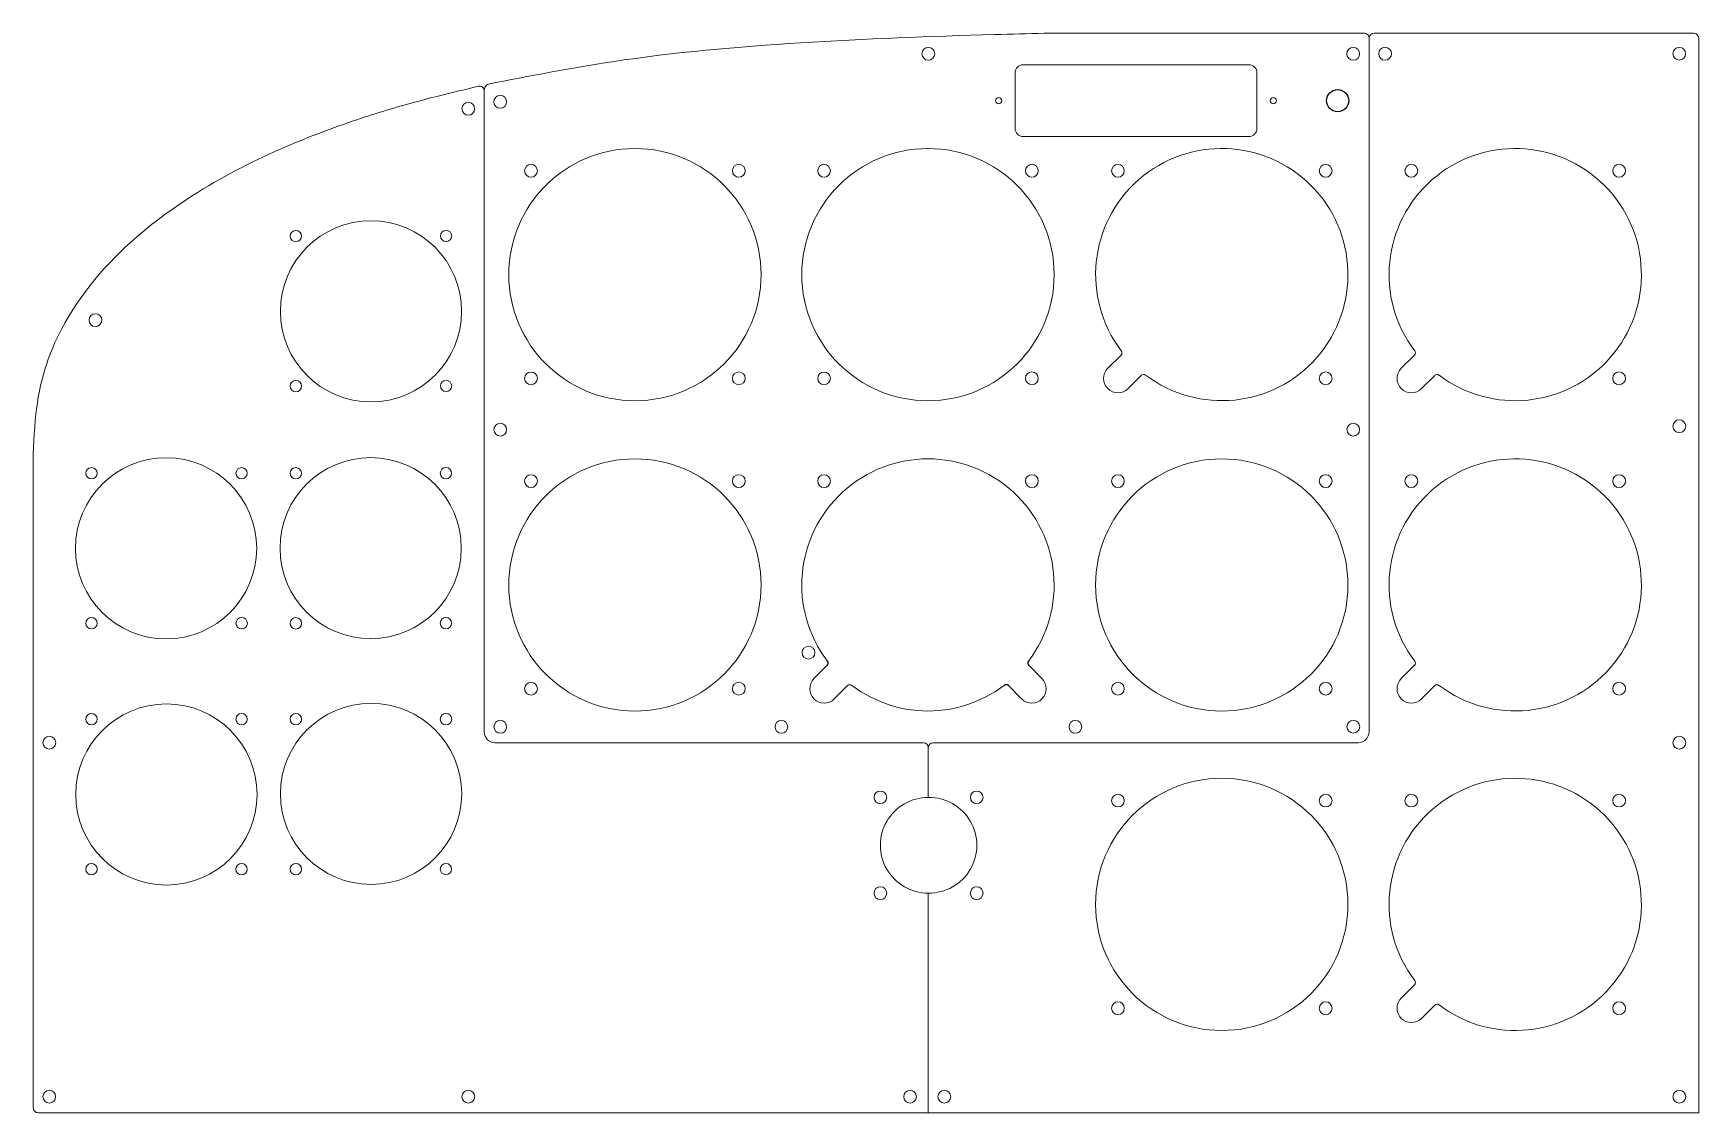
# Model space of a CAD drawing. Header units: millimetres. Extents: x 138 to 660, y 51 to 389.
import ezdxf

# ---------------------------------------------------------------- set-up
doc = ezdxf.new("R2010")
doc.units = ezdxf.units.MM

msp = doc.modelspace()

# ---------------------------------------------------------------- linework, layer by layer
at = {"lineweight": 5}
for p, q in [((454.64, 388.75), (554.95, 388.75)), ((556.45, 387.25), (556.45, 169.94)), ((557.95, 388.75), (658.11, 388.75)), ((659.61, 50.56), (659.61, 387.25)), ((279.37, 370.68), (279.37, 169.79)), ((138.16, 52.06), (138.16, 256.83)), ((282.64, 166.49), (416.9, 166.49)), ((418.4, 164.99), (418.4, 149.35)), ((419.9, 166.49), (553.04, 166.49)), ((418.4, 50.56), (418.4, 119.35)), ((659.61, 50.56), (139.66, 50.56))]:
    msp.add_line(p, q, dxfattribs=at)
at = {"color": 250, "lineweight": 5}
for p, q in [((445.56, 376.38), (445.56, 358.93)), ((448.09, 378.9), (518.79, 378.9)), ((521.31, 376.38), (521.31, 358.93)), ((448.09, 356.4), (518.79, 356.4))]:
    msp.add_line(p, q, dxfattribs=at)
for p, q in [((474.59, 283.8), (478.74, 287.95)), ((480.96, 277.43), (485.11, 281.59))]:
    msp.add_line(p, q)
at = {"color": 250}
for p, q in [((566.47, 283.79), (570.62, 287.95)), ((572.83, 277.43), (576.98, 281.58)), ((382.59, 186.57), (386.74, 190.73)), ((453.99, 186.57), (449.84, 190.73)), ((566.47, 186.57), (570.62, 190.73)), ((388.95, 180.21), (393.1, 184.36)), ((447.62, 180.21), (443.47, 184.36)), ((572.83, 180.21), (576.98, 184.36)), ((566.47, 86.48), (570.62, 90.63)), ((572.83, 80.12), (576.98, 84.27))]:
    msp.add_line(p, q, dxfattribs=at)
at = {"color": 250, "linetype": 'Continuous', "lineweight": 5}
for p, q in [((158.15, 250.91), (158.15, 250.91)), ((205.14, 250.93), (205.14, 250.93)), ((222.12, 250.91), (222.12, 250.91)), ((269.11, 250.93), (269.11, 250.93)), ((158.14, 203.91), (158.14, 203.91)), ((205.13, 203.93), (205.13, 203.93)), ((222.11, 203.91), (222.11, 203.91)), ((269.1, 203.93), (269.1, 203.93)), ((158.13, 173.86), (158.13, 173.86)), ((205.13, 173.88), (205.13, 173.88)), ((222.13, 173.86), (222.13, 173.86)), ((269.13, 173.88), (269.13, 173.88)), ((158.12, 126.86), (158.12, 126.86)), ((205.12, 126.88), (205.12, 126.88)), ((222.12, 126.86), (222.12, 126.86)), ((269.12, 126.88), (269.12, 126.88))]:
    msp.add_line(p, q, dxfattribs=at)
at = {"color": 250, "lineweight": 5}
for centre, radius in [((418.4, 382.32), 2), ((551.43, 382.31), 2), ((561.43, 382.32), 2), ((653.52, 382.33), 2), ((274.35, 365.09), 2), ((284.35, 367.27), 2), ((440.44, 367.65), 1), ((526.44, 367.65), 1), ((326.54, 313.14), 39.5), ((418.29, 313.14), 39.5), ((294.01, 345.66), 2), ((359.07, 345.66), 2), ((385.76, 345.66), 2), ((450.82, 345.66), 2), ((569.64, 345.66), 2), ((634.7, 345.66), 2), ((243.88, 301.65), 28.37), ((220.38, 325.23), 1.78), ((267.39, 325.25), 1.78), ((157.63, 298.88), 2), ((294.01, 280.62), 2), ((359.07, 280.63), 2), ((385.76, 280.62), 2), ((450.82, 280.63), 2), ((634.7, 280.63), 2), ((220.38, 278.21), 1.78), ((267.39, 278.27), 1.78), ((284.36, 264.57), 2), ((551.45, 264.57), 2), ((653.53, 265.65), 2), ((179.74, 227.38), 28.37), ((243.79, 227.44), 28.37), ((156.38, 250.9), 1.78), ((203.39, 250.91), 1.78), ((220.37, 250.9), 1.78), ((267.36, 250.92), 1.78), ((326.54, 215.92), 39.5), ((294.01, 248.44), 2), ((359.07, 248.44), 2), ((385.76, 248.44), 2), ((450.82, 248.44), 2), ((510.29, 215.92), 39.5), ((477.76, 248.44), 2), ((542.82, 248.44), 2), ((569.64, 248.44), 2), ((634.7, 248.44), 2), ((156.39, 203.92), 1.78), ((203.4, 203.92), 1.78), ((220.35, 203.89), 1.78), ((267.36, 203.93), 1.78), ((380.88, 194.71), 2), ((294.01, 183.4), 2), ((359.07, 183.41), 2), ((477.76, 183.4), 2), ((542.82, 183.4), 2), ((634.7, 183.41), 2), ((179.84, 150.27), 28.37), ((243.92, 150.45), 28.37), ((156.38, 173.88), 1.78), ((203.39, 173.87), 1.78), ((220.38, 173.85), 1.78), ((267.38, 173.87), 1.78), ((284.37, 171.46), 2), ((372.4, 171.46), 2), ((464.45, 171.46), 2), ((551.46, 171.49), 2), ((143.18, 166.49), 2), ((653.53, 166.49), 2), ((403.4, 149.35), 2), ((433.57, 149.35), 2), ((510.29, 115.83), 39.5), ((477.76, 148.35), 2), ((542.82, 148.35), 2), ((569.64, 148.35), 2), ((634.7, 148.35), 2), ((156.37, 126.87), 1.78), ((203.37, 126.85), 1.78), ((220.38, 126.87), 1.78), ((267.37, 126.89), 1.78), ((403.4, 119.35), 2), ((433.57, 119.35), 2), ((477.76, 83.31), 2), ((542.82, 83.31), 2), ((634.7, 83.31), 2), ((143.16, 55.6), 2), ((274.36, 55.57), 2), ((412.68, 55.57), 2), ((423.4, 55.57), 2), ((653.53, 55.57), 2)]:
    msp.add_circle(centre, radius, dxfattribs=at)
msp.add_circle((546.56, 367.65), 3.5)
at = {"lineweight": 5}
for centre in [(477.76, 345.66), (542.82, 345.66), (542.82, 280.63)]:
    msp.add_circle(centre, 2, dxfattribs=at)
for centre, radius, start, end in [((554.95, 387.25), 1.5, 0, 90), ((557.95, 387.25), 1.5, 90, 180), ((658.11, 387.25), 1.5, 0, 90), ((277.87, 370.68), 1.5, 360, 103.2672), ((281.43, 370.92), 2.07, 114.0687, 186.7559), ((510.29, 313.15), 39.5, 232.8155, 217.2054), ((478.03, 288.66), 1, 315.0105, 37.2054), ((477.77, 280.62), 4.5, 135.0109, 315.0109), ((485.81, 280.88), 1, 52.8155, 135.0105), ((282.65, 169.76), 3.27, 179.1589, 269.8285), ((552.92, 170.01), 3.53, 271.8472, 358.77), ((416.9, 164.99), 1.5, 360, 90), ((419.9, 164.99), 1.5, 90, 180), ((418.39, 134.35), 15, 89.9823, 270.0177), ((418.58, 134.35), 15, 269.3228, 90.6772), ((139.66, 52.06), 1.5, 179.4817, 270.0082)]:
    msp.add_arc(centre, radius, start, end, dxfattribs=at)
at = {"color": 250, "lineweight": 5}
for centre, radius, start, end in [((448.09, 376.38), 2.52, 90, 180), ((518.79, 376.38), 2.52, 360, 90), ((448.09, 358.93), 2.52, 180, 270), ((518.79, 358.93), 2.52, 270, 0), ((602.17, 313.14), 39.5, 232.8155, 217.2054), ((569.91, 288.65), 1, 315.0105, 37.2054), ((569.65, 280.61), 4.5, 135.0109, 315.0109), ((577.69, 280.88), 1, 52.8155, 135.0105), ((418.29, 215.92), 39.5, 322.7923, 217.2114), ((602.17, 215.92), 39.5, 232.8155, 217.2054), ((569.91, 191.43), 1, 315.0105, 37.2054), ((385.77, 183.39), 4.5, 135.0109, 315.0109), ((393.81, 183.66), 1, 52.8172, 135.0105), ((418.29, 215.92), 39.5, 232.8172, 307.192), ((450.81, 183.39), 4.5, 224.9891, 44.9891), ((569.65, 183.39), 4.5, 135.0109, 315.0109), ((577.69, 183.66), 1, 52.8155, 135.0105), ((602.17, 115.83), 39.5, 232.8155, 217.2054), ((569.91, 91.34), 1, 315.0105, 37.2054), ((569.65, 83.3), 4.5, 135.0109, 315.0109), ((577.69, 83.56), 1, 52.8155, 135.0105)]:
    msp.add_arc(centre, radius, start, end, dxfattribs=at)
at = {"color": 250}
for centre, start, end in [((386.03, 191.43), 315.0105, 37.2051), ((450.55, 191.43), 142.7949, 224.9895), ((442.77, 183.66), 44.9895, 127.1834)]:
    msp.add_arc(centre, 1, start, end, dxfattribs=at)
at = {"lineweight": 5}
for points, knots in [([(454.64, 388.75), (449.49, 388.62), (424.05, 387.97), (378.91, 386.29), (325.82, 381.66), (293.51, 375.35), (280.59, 372.81)], [0, 0, 0, 0, 15.465843, 76.334718, 135.550562, 175.043903, 175.043903, 175.043903, 175.043903]), ([(138.16, 256.83), (138.4, 262.5), (138.89, 274.47), (146.01, 298.13), (164, 320.95), (190.05, 340.13), (214.87, 352.73), (238.03, 361.43), (258.21, 367.55), (271.02, 370.6), (277.53, 372.14)], [0, 0, 0, 0, 16.983439, 35.853742, 73.12385, 101.549322, 132.580426, 156.279047, 175.723852, 195.783547, 195.783547, 195.783547, 195.783547])]:
    msp.add_open_spline(points, degree=3, knots=knots, dxfattribs=at)

doc.saveas('drawing.dxf')
